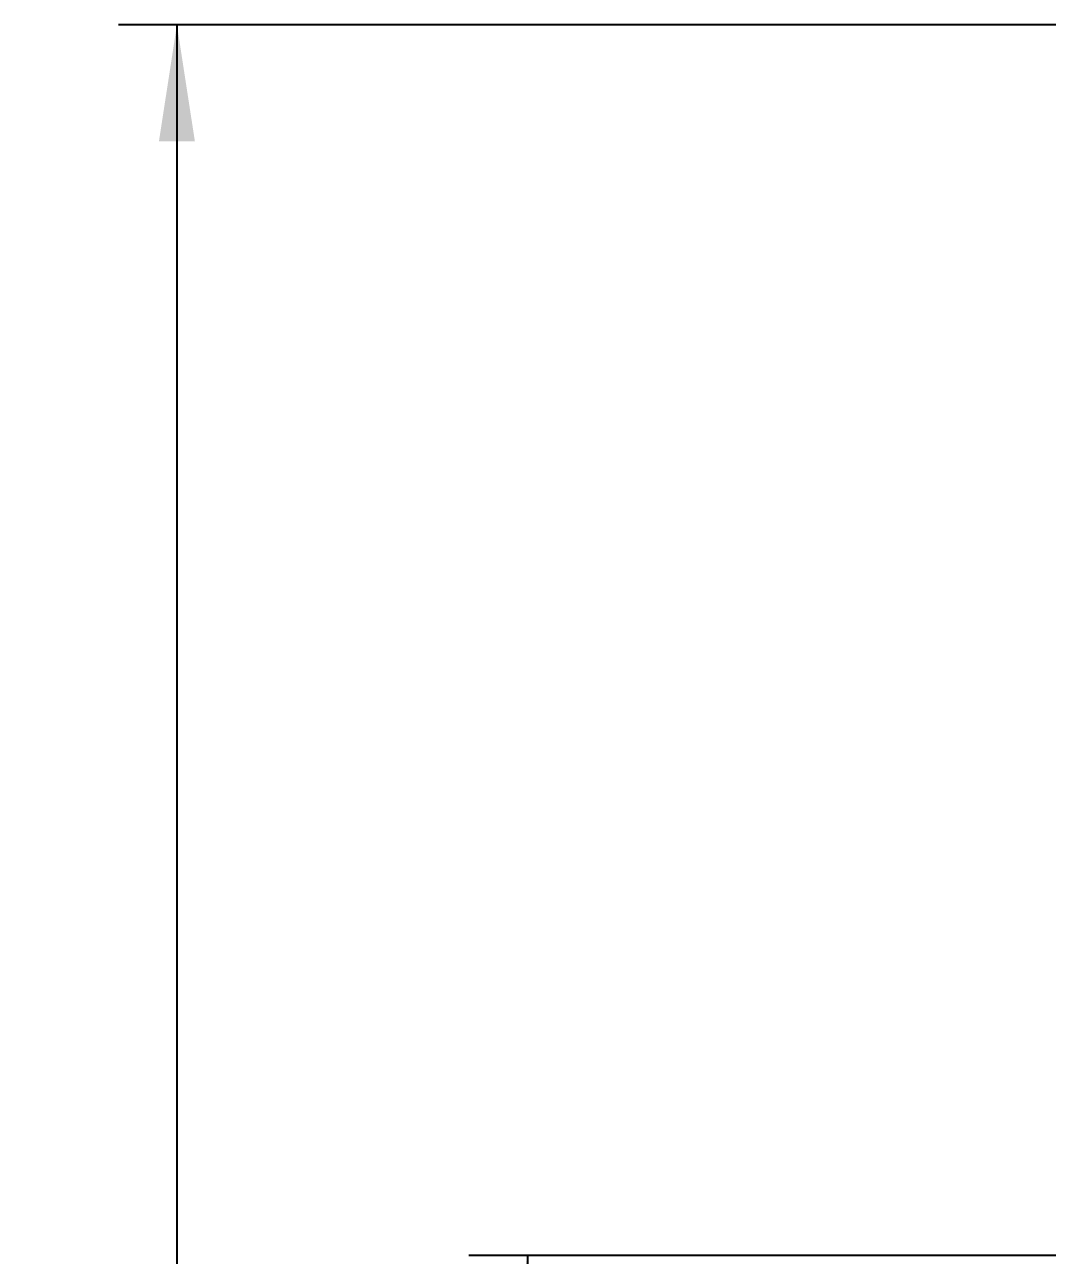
# Model space of a CAD drawing. Header units: millimetres. Extents: x 1293 to 41893, y 1011 to 26911.
# Drawn here: x 5500 to 6375, y 7712 to 8766 of the extents above; entities that cross this region are included whole.
import ezdxf

# ---------------------------------------------------------------- set-up
doc = ezdxf.new("R2010")
doc.units = ezdxf.units.MM
doc.header["$LTSCALE"] = 50
doc.layers.add('CAPA_1', color=7, linetype='Continuous')
doc.styles.add('SLDTEXTSTYLE0', font='TXT', dxfattribs={"width": 0.75})
doc.dimstyles.new('SLDDIMSTYLE0', dxfattribs={"dimtxt": 100, "dimasz": 100, "dimexe": 0, "dimexo": 0.0625, "dimgap": 25, "dimtad": 2, "dimdec": 0, "dimlfac": 1.5, "dimrnd": 1e-09, "dimzin": 12, "dimdsep": 46, "dimtxsty": 'SLDTEXTSTYLE0', "dimsah": 1, "dimcen": 0.09, "dimadec": 0, "dimazin": 3, "dimtfac": 1, "dimtdec": 0, "dimtofl": 0, "dimtmove": 0, "dimatfit": 3, "dimfxl": 1, "dimfrac": 2, "dimtolj": 1, "dimtzin": 12, "dimarcsym": 0})

# ---------------------------------------------------------------- blocks, each defined once
blk = doc.blocks.new('_D_1')
at = {"layer": 'CAPA_1', "transparency": 16777216}
for p, q in [((6563.4, 8765.6), (5580.1, 8765.6)), ((5630.1, 8765.6), (5630.1, 4708.5)), ((6386.4, 4708.5), (5580.1, 4708.5))]:
    blk.add_line(p, q, dxfattribs=at)
for points in [[(5630.1, 8765.6), (5614.7, 8665.6), (5645.5, 8665.6)], [(5630.1, 4708.5), (5645.5, 4808.5), (5614.7, 4808.5)]]:
    blk.add_solid(points, dxfattribs=at)
at = {"layer": 'CAPA_1', "transparency": 16777216, "insert": (5501.2, 6589.3), "char_height": 100, "attachment_point": 1, "rotation": 90, "style": 'SLDTEXTSTYLE0'}
blk.add_mtext('6086', dxfattribs=at)
blk = doc.blocks.new('_D_6')
at = {"layer": 'CAPA_1', "transparency": 16777216}
for p, q in [((7488.9, 7712.1), (5880.1, 7712.1)), ((5930.1, 7712.1), (5930.1, 4708.5)), ((6386.4, 4708.5), (5880.1, 4708.5))]:
    blk.add_line(p, q, dxfattribs=at)
for points in [[(5930.1, 7712.1), (5914.7, 7612.1), (5945.5, 7612.1)], [(5930.1, 4708.5), (5945.5, 4808.5), (5914.7, 4808.5)]]:
    blk.add_solid(points, dxfattribs=at)
at = {"layer": 'CAPA_1', "transparency": 16777216, "insert": (5801.2, 6062.5), "char_height": 100, "attachment_point": 1, "rotation": 90, "style": 'SLDTEXTSTYLE0'}
blk.add_mtext('4505', dxfattribs=at)

msp = doc.modelspace()

# ---------------------------------------------------------------- dimensions: what is measured, and where the dimension line sits
at = {"layer": 'CAPA_1'}
for base, p1, picture, middle in [((5630.1246702, 4708.4929069), (6626.8915182, 8765.6463094), '_D_1', (5630.1246702, 6737.0696082)), ((5930.1246702, 4708.4929069), (7552.3948761, 7712.0922405), '_D_6', (5930.1246702, 6210.2925737))]:
    dim = msp.add_linear_dim(base=base, p1=p1, p2=(6449.8953906, 4708.4929069), angle=90, dimstyle='SLDDIMSTYLE0', dxfattribs=at)
    dim.commit()
    dim.dimension.update_dxf_attribs({"geometry": picture, "text_midpoint": middle, "dimtype": 160})

doc.saveas('drawing.dxf')
